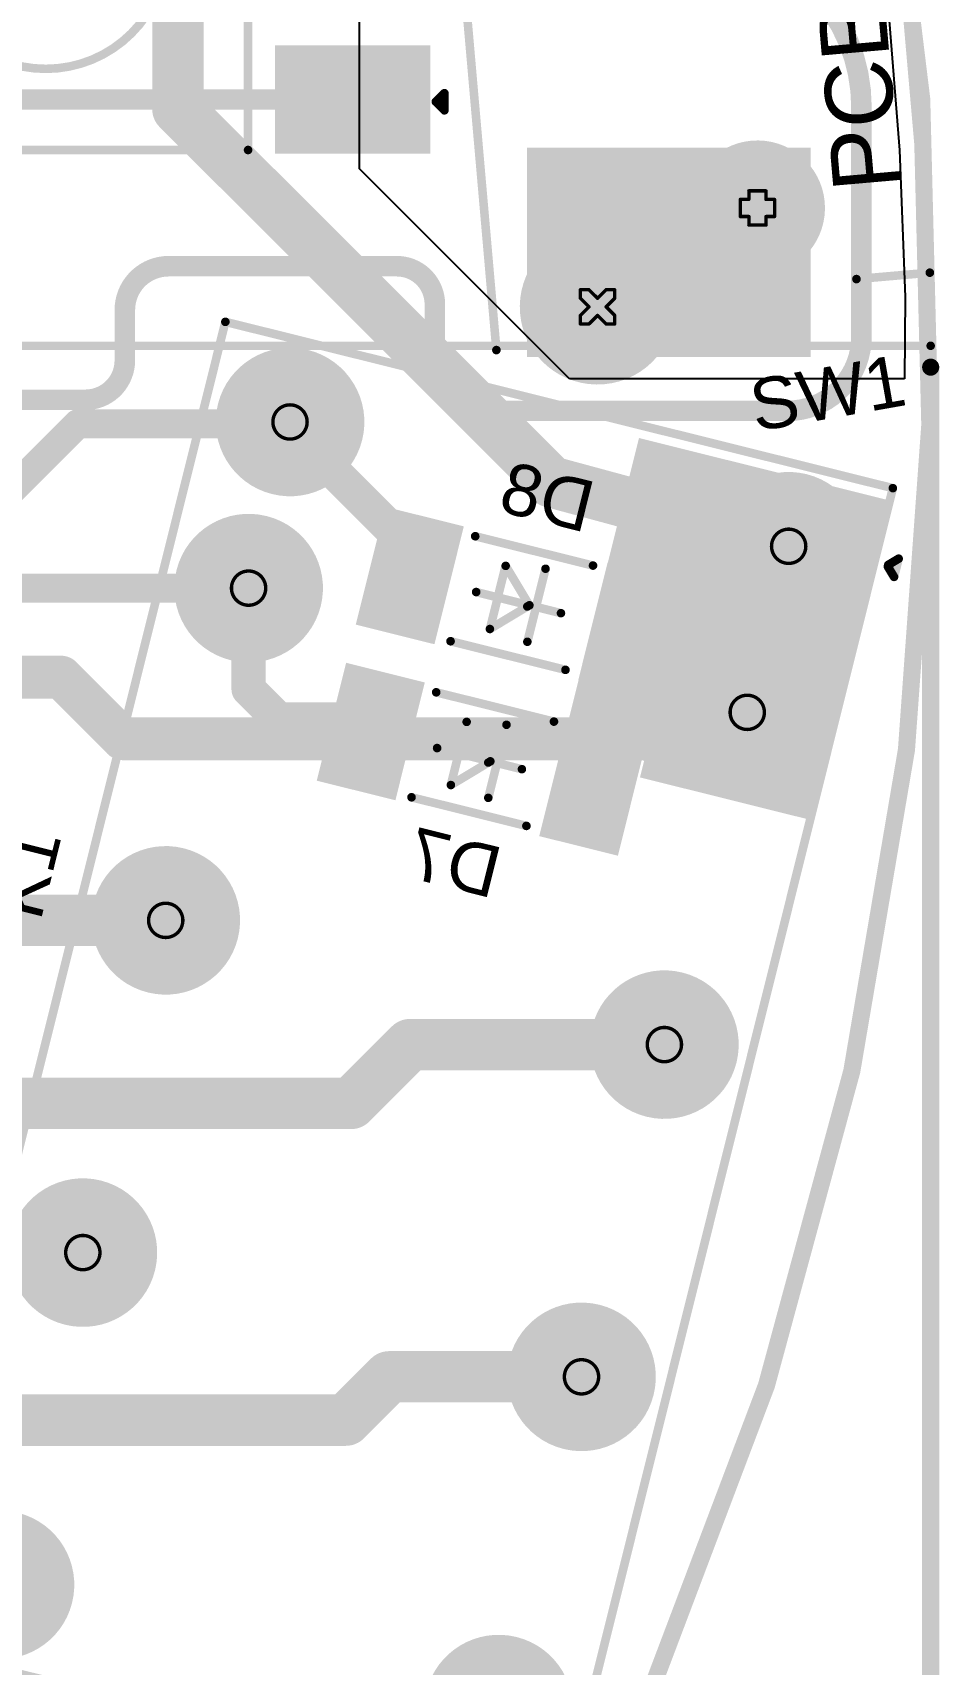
# Model space of a CAD drawing. Header units: inches. Extents: x 29 to 267, y 155 to 337.
# Drawn here: x 126.88 to 140.35, y 207.7 to 231.91 of the extents above; entities that cross this region are included whole.
import ezdxf

# ---------------------------------------------------------------- set-up
doc = ezdxf.new("R2010")
doc.units = ezdxf.units.IN
for name, color, linetype in [('Board Outline', 216, 'Continuous'), ('Bottom Layer', 5, 'Continuous'), ('Bottom Overlay', 54, 'Continuous'), ('Bottom Paste', 16, 'Continuous'), ('Bottom Solder', 6, 'Continuous'), ('Dimension', 6, 'Continuous'), ('Drill Drawing', 1, 'Continuous'), ('Multi-Layer', 9, 'Continuous'), ('Pad Holes', 156, 'Continuous'), ('Top Layer', 1, 'Continuous'), ('Top Overlay', 2, 'Continuous'), ('Top Paste', 8, 'Continuous'), ('Top Solder', 216, 'Continuous')]:
    doc.layers.add(name, color=color, linetype=linetype)
doc.styles.add('Arial', font='', dxfattribs={"height": 0.2})
doc.styles.get('Arial').set_extended_font_data('Arial')

# ---------------------------------------------------------------- blocks, each defined once
blk = doc.blocks.new('FSM6JSMATR_1')
at = {"layer": 'Top Layer'}
for points in [[(-3.5, 1.55), (-5.6, 1.55), (-5.6, 2.95), (-3.5, 2.95)], [(5.6, 1.55), (3.5, 1.55), (3.5, 2.95), (5.6, 2.95)], [(-3.5, -2.95), (-5.6, -2.95), (-5.6, -1.55), (-3.5, -1.55)], [(5.6, -2.95), (3.5, -2.95), (3.5, -1.55), (5.6, -1.55)]]:
    blk.add_hatch(color=1, dxfattribs=at).paths.add_polyline_path(points)
at = {"layer": 'Top Paste'}
for points in [[(-3.5, 1.55), (-5.6, 1.55), (-5.6, 2.95), (-3.5, 2.95)], [(5.6, 1.55), (3.5, 1.55), (3.5, 2.95), (5.6, 2.95)], [(-3.5, -2.95), (-5.6, -2.95), (-5.6, -1.55), (-3.5, -1.55)], [(5.6, -2.95), (3.5, -2.95), (3.5, -1.55), (5.6, -1.55)]]:
    blk.add_hatch(color=8, dxfattribs=at).paths.add_polyline_path(points)
at = {"layer": 'Top Solder'}
for points in [[(-3.398, 1.448), (-5.702, 1.448), (-5.702, 3.052), (-3.398, 3.052)], [(5.702, 1.448), (3.398, 1.448), (3.398, 3.052), (5.702, 3.052)], [(-3.398, -3.052), (-5.702, -3.052), (-5.702, -1.448), (-3.398, -1.448)], [(5.702, -3.052), (3.398, -3.052), (3.398, -1.448), (5.702, -1.448)]]:
    blk.add_hatch(color=216, dxfattribs=at).paths.add_polyline_path(points)
at = {"layer": 'Top Overlay'}
for points in [[(3, 3, 0.127, 0.127, 0), (-3, 3, 0.127, 0.127, 0)], [(-3, 3, 0.127, 0.127, 0), (-3, -3, 0.127, 0.127, 0)], [(3, 3, 0.127, 0.127, 0), (3, -3, 0.127, 0.127, 0)], [(-5.784, 2.284, 0.127, 0.127, 0), (-5.911, 2.411, 0.127, 0.127, 0)], [(-5.911, 2.411, 0.127, 0.127, 0), (-5.911, 2.157, 0.127, 0.127, 0)], [(-5.784, 2.284, 0.127, 0.127, 0), (-5.911, 2.157, 0.127, 0.127, 0)], [(3, -3, 0.127, 0.127, 0), (-3, -3, 0.127, 0.127, 0)]]:
    blk.add_lwpolyline(points, format="xyseb", dxfattribs=at)
for points in [[(-3.032, 3, 0.0635, 0.0635, 1), (-2.968, 3, 0.0635, 0.0635, 1)], [(-3.032, 3, 0.0635, 0.0635, 1), (-2.968, 3, 0.0635, 0.0635, 1)], [(2.968, 3, 0.0635, 0.0635, 1), (3.032, 3, 0.0635, 0.0635, 1)], [(2.968, 3, 0.0635, 0.0635, 1), (3.032, 3, 0.0635, 0.0635, 1)], [(-5.943, 2.411, 0.0635, 0.0635, 1), (-5.879, 2.411, 0.0635, 0.0635, 1)], [(-5.943, 2.411, 0.0635, 0.0635, 1), (-5.879, 2.411, 0.0635, 0.0635, 1)], [(-5.943, 2.157, 0.0635, 0.0635, 1), (-5.879, 2.157, 0.0635, 0.0635, 1)], [(-5.943, 2.157, 0.0635, 0.0635, 1), (-5.879, 2.157, 0.0635, 0.0635, 1)], [(-5.816, 2.284, 0.0635, 0.0635, 1), (-5.752, 2.284, 0.0635, 0.0635, 1)], [(-5.816, 2.284, 0.0635, 0.0635, 1), (-5.752, 2.284, 0.0635, 0.0635, 1)], [(1.796, 0, 0.127, 0.127, 1), (-1.796, 0, 0.127, 0.127, 1)], [(-1.828, 0, 0.0635, 0.0635, 1), (-1.764, 0, 0.0635, 0.0635, 1)], [(1.764, 0, 0.0635, 0.0635, 1), (1.828, 0, 0.0635, 0.0635, 1)], [(-3.032, -3, 0.0635, 0.0635, 1), (-2.968, -3, 0.0635, 0.0635, 1)], [(-3.032, -3, 0.0635, 0.0635, 1), (-2.968, -3, 0.0635, 0.0635, 1)], [(2.968, -3, 0.0635, 0.0635, 1), (3.032, -3, 0.0635, 0.0635, 1)], [(2.968, -3, 0.0635, 0.0635, 1), (3.032, -3, 0.0635, 0.0635, 1)]]:
    blk.add_lwpolyline(points, format="xyseb", close=True, dxfattribs=at)
blk = doc.blocks.new('1825027_8_17')
at = {"layer": 'Bottom Layer'}
h = blk.add_hatch(color=5, dxfattribs=at)
edge = h.paths.add_edge_path()
edge.add_arc((-3.505, 1.245), 1.05, 0, 360)
h = blk.add_hatch(color=5, dxfattribs=at)
edge = h.paths.add_edge_path()
edge.add_arc((3.505, 1.245), 1.05, 0, 360)
h = blk.add_hatch(color=5, dxfattribs=at)
edge = h.paths.add_edge_path()
edge.add_arc((-2.25, -1.245), 0.9, 0, 360)
h = blk.add_hatch(color=5, dxfattribs=at)
edge = h.paths.add_edge_path()
edge.add_arc((2.25, -1.245), 0.9, 0, 360)
at = {"layer": 'Bottom Solder'}
h = blk.add_hatch(color=6, dxfattribs=at)
edge = h.paths.add_edge_path()
edge.add_arc((-3.505, 1.245), 1.152, 0, 360)
h = blk.add_hatch(color=6, dxfattribs=at)
edge = h.paths.add_edge_path()
edge.add_arc((3.505, 1.245), 1.152, 0, 360)
h = blk.add_hatch(color=6, dxfattribs=at)
edge = h.paths.add_edge_path()
edge.add_arc((-2.25, -1.245), 1.002, 0, 360)
h = blk.add_hatch(color=6, dxfattribs=at)
edge = h.paths.add_edge_path()
edge.add_arc((2.25, -1.245), 1.002, 0, 360)
at = {"layer": 'Multi-Layer'}
h = blk.add_hatch(color=9, dxfattribs=at)
edge = h.paths.add_edge_path()
edge.add_arc((-3.505, 1.245), 1.05, 0, 360)
h = blk.add_hatch(color=9, dxfattribs=at)
edge = h.paths.add_edge_path()
edge.add_arc((3.505, 1.245), 1.05, 0, 360)
h = blk.add_hatch(color=9, dxfattribs=at)
edge = h.paths.add_edge_path()
edge.add_arc((-2.25, -1.245), 0.9, 0, 360)
h = blk.add_hatch(color=9, dxfattribs=at)
edge = h.paths.add_edge_path()
edge.add_arc((2.25, -1.245), 0.9, 0, 360)
at = {"layer": 'Pad Holes'}
h = blk.add_hatch(color=7, dxfattribs=at)
edge = h.paths.add_edge_path()
edge.add_arc((-3.505, 1.245), 0.65, 0, 360)
h = blk.add_hatch(color=7, dxfattribs=at)
edge = h.paths.add_edge_path()
edge.add_arc((3.505, 1.245), 0.65, 0, 360)
h = blk.add_hatch(color=7, dxfattribs=at)
edge = h.paths.add_edge_path()
edge.add_arc((-2.25, -1.245), 0.55, 0, 360)
h = blk.add_hatch(color=7, dxfattribs=at)
edge = h.paths.add_edge_path()
edge.add_arc((2.25, -1.245), 0.55, 0, 360)
at = {"layer": 'Top Layer'}
h = blk.add_hatch(color=1, dxfattribs=at)
edge = h.paths.add_edge_path()
edge.add_arc((-3.505, 1.245), 1.05, 0, 360)
h = blk.add_hatch(color=1, dxfattribs=at)
edge = h.paths.add_edge_path()
edge.add_arc((3.505, 1.245), 1.05, 0, 360)
h = blk.add_hatch(color=1, dxfattribs=at)
edge = h.paths.add_edge_path()
edge.add_arc((-2.25, -1.245), 0.9, 0, 360)
h = blk.add_hatch(color=1, dxfattribs=at)
edge = h.paths.add_edge_path()
edge.add_arc((2.25, -1.245), 0.9, 0, 360)
at = {"layer": 'Top Solder'}
h = blk.add_hatch(color=216, dxfattribs=at)
edge = h.paths.add_edge_path()
edge.add_arc((-3.505, 1.245), 1.152, 0, 360)
h = blk.add_hatch(color=216, dxfattribs=at)
edge = h.paths.add_edge_path()
edge.add_arc((3.505, 1.245), 1.152, 0, 360)
h = blk.add_hatch(color=216, dxfattribs=at)
edge = h.paths.add_edge_path()
edge.add_arc((-2.25, -1.245), 1.002, 0, 360)
h = blk.add_hatch(color=216, dxfattribs=at)
edge = h.paths.add_edge_path()
edge.add_arc((2.25, -1.245), 1.002, 0, 360)
at = {"layer": 'Top Overlay'}
for points in [[(4.064, 2.794, 0.127, 0.127, 0), (-4.013, 2.794, 0.127, 0.127, 0)], [(-3.429, -2.616, 0.127, 0.127, 0), (-3.429, -3.708, 0.127, 0.127, 0)], [(3.429, -2.616, 0.127, 0.127, 0), (3.429, -3.708, 0.127, 0.127, 0)], [(3.429, -3.708, 0.127, 0.127, 0), (-3.429, -3.708, 0.127, 0.127, 0)]]:
    blk.add_lwpolyline(points, format="xyseb", dxfattribs=at)
for points in [[(-4.045, 2.794, 0.0635, 0.0635, 1), (-3.981, 2.794, 0.0635, 0.0635, 1)], [(4.032, 2.794, 0.0635, 0.0635, 1), (4.096, 2.794, 0.0635, 0.0635, 1)], [(-3.461, -2.616, 0.0635, 0.0635, 1), (-3.397, -2.616, 0.0635, 0.0635, 1)], [(3.397, -2.616, 0.0635, 0.0635, 1), (3.461, -2.616, 0.0635, 0.0635, 1)], [(-3.461, -3.708, 0.0635, 0.0635, 1), (-3.397, -3.708, 0.0635, 0.0635, 1)], [(-3.461, -3.708, 0.0635, 0.0635, 1), (-3.397, -3.708, 0.0635, 0.0635, 1)], [(3.397, -3.708, 0.0635, 0.0635, 1), (3.461, -3.708, 0.0635, 0.0635, 1)], [(3.397, -3.708, 0.0635, 0.0635, 1), (3.461, -3.708, 0.0635, 0.0635, 1)]]:
    blk.add_lwpolyline(points, format="xyseb", close=True, dxfattribs=at)
at = {"layer": 'Top Overlay', "style": 'Arial'}
blk.add_text('PCB Edge', height=1, dxfattribs=at).set_placement((-2.134, -3.393))
blk = doc.blocks.new('AZ832P2_2C_3DE_68')
at = {"layer": 'Bottom Layer'}
h = blk.add_hatch(color=5, dxfattribs=at)
edge = h.paths.add_edge_path()
edge.add_arc((-8.89, 3.81), 1, 0, 360)
h = blk.add_hatch(color=5, dxfattribs=at)
edge = h.paths.add_edge_path()
edge.add_arc((-6.35, 3.81), 1, 0, 360)
h = blk.add_hatch(color=5, dxfattribs=at)
edge = h.paths.add_edge_path()
edge.add_arc((-1.27, 3.81), 1, 0, 360)
h = blk.add_hatch(color=5, dxfattribs=at)
edge = h.paths.add_edge_path()
edge.add_arc((3.81, 3.81), 1, 0, 360)
h = blk.add_hatch(color=5, dxfattribs=at)
edge = h.paths.add_edge_path()
edge.add_arc((8.89, 3.81), 1, 0, 360)
h = blk.add_hatch(color=5, dxfattribs=at)
edge = h.paths.add_edge_path()
edge.add_arc((-8.89, -3.81), 1, 0, 360)
h = blk.add_hatch(color=5, dxfattribs=at)
edge = h.paths.add_edge_path()
edge.add_arc((-6.35, -3.81), 1, 0, 360)
h = blk.add_hatch(color=5, dxfattribs=at)
edge = h.paths.add_edge_path()
edge.add_arc((-1.27, -3.81), 1, 0, 360)
h = blk.add_hatch(color=5, dxfattribs=at)
edge = h.paths.add_edge_path()
edge.add_arc((3.81, -3.81), 1, 0, 360)
h = blk.add_hatch(color=5, dxfattribs=at)
edge = h.paths.add_edge_path()
edge.add_arc((8.89, -3.81), 1, 0, 360)
at = {"layer": 'Bottom Solder'}
h = blk.add_hatch(color=6, dxfattribs=at)
edge = h.paths.add_edge_path()
edge.add_arc((-8.89, 3.81), 1.102, 0, 360)
h = blk.add_hatch(color=6, dxfattribs=at)
edge = h.paths.add_edge_path()
edge.add_arc((-6.35, 3.81), 1.102, 0, 360)
h = blk.add_hatch(color=6, dxfattribs=at)
edge = h.paths.add_edge_path()
edge.add_arc((-1.27, 3.81), 1.102, 0, 360)
h = blk.add_hatch(color=6, dxfattribs=at)
edge = h.paths.add_edge_path()
edge.add_arc((3.81, 3.81), 1.102, 0, 360)
h = blk.add_hatch(color=6, dxfattribs=at)
edge = h.paths.add_edge_path()
edge.add_arc((8.89, 3.81), 1.102, 0, 360)
h = blk.add_hatch(color=6, dxfattribs=at)
edge = h.paths.add_edge_path()
edge.add_arc((-8.89, -3.81), 1.102, 0, 360)
h = blk.add_hatch(color=6, dxfattribs=at)
edge = h.paths.add_edge_path()
edge.add_arc((-6.35, -3.81), 1.102, 0, 360)
h = blk.add_hatch(color=6, dxfattribs=at)
edge = h.paths.add_edge_path()
edge.add_arc((-1.27, -3.81), 1.102, 0, 360)
h = blk.add_hatch(color=6, dxfattribs=at)
edge = h.paths.add_edge_path()
edge.add_arc((3.81, -3.81), 1.102, 0, 360)
h = blk.add_hatch(color=6, dxfattribs=at)
edge = h.paths.add_edge_path()
edge.add_arc((8.89, -3.81), 1.102, 0, 360)
at = {"layer": 'Multi-Layer'}
h = blk.add_hatch(color=9, dxfattribs=at)
edge = h.paths.add_edge_path()
edge.add_arc((-8.89, 3.81), 1, 0, 360)
h = blk.add_hatch(color=9, dxfattribs=at)
edge = h.paths.add_edge_path()
edge.add_arc((-6.35, 3.81), 1, 0, 360)
h = blk.add_hatch(color=9, dxfattribs=at)
edge = h.paths.add_edge_path()
edge.add_arc((-1.27, 3.81), 1, 0, 360)
h = blk.add_hatch(color=9, dxfattribs=at)
edge = h.paths.add_edge_path()
edge.add_arc((3.81, 3.81), 1, 0, 360)
h = blk.add_hatch(color=9, dxfattribs=at)
edge = h.paths.add_edge_path()
edge.add_arc((8.89, 3.81), 1, 0, 360)
h = blk.add_hatch(color=9, dxfattribs=at)
edge = h.paths.add_edge_path()
edge.add_arc((-8.89, -3.81), 1, 0, 360)
h = blk.add_hatch(color=9, dxfattribs=at)
edge = h.paths.add_edge_path()
edge.add_arc((-6.35, -3.81), 1, 0, 360)
h = blk.add_hatch(color=9, dxfattribs=at)
edge = h.paths.add_edge_path()
edge.add_arc((-1.27, -3.81), 1, 0, 360)
h = blk.add_hatch(color=9, dxfattribs=at)
edge = h.paths.add_edge_path()
edge.add_arc((3.81, -3.81), 1, 0, 360)
h = blk.add_hatch(color=9, dxfattribs=at)
edge = h.paths.add_edge_path()
edge.add_arc((8.89, -3.81), 1, 0, 360)
at = {"layer": 'Pad Holes'}
h = blk.add_hatch(color=7, dxfattribs=at)
edge = h.paths.add_edge_path()
edge.add_arc((-8.89, 3.81), 0.6, 0, 360)
h = blk.add_hatch(color=7, dxfattribs=at)
edge = h.paths.add_edge_path()
edge.add_arc((-6.35, 3.81), 0.6, 0, 360)
h = blk.add_hatch(color=7, dxfattribs=at)
edge = h.paths.add_edge_path()
edge.add_arc((-1.27, 3.81), 0.6, 0, 360)
h = blk.add_hatch(color=7, dxfattribs=at)
edge = h.paths.add_edge_path()
edge.add_arc((3.81, 3.81), 0.6, 0, 360)
h = blk.add_hatch(color=7, dxfattribs=at)
edge = h.paths.add_edge_path()
edge.add_arc((8.89, 3.81), 0.6, 0, 360)
h = blk.add_hatch(color=7, dxfattribs=at)
edge = h.paths.add_edge_path()
edge.add_arc((-8.89, -3.81), 0.6, 0, 360)
h = blk.add_hatch(color=7, dxfattribs=at)
edge = h.paths.add_edge_path()
edge.add_arc((-6.35, -3.81), 0.6, 0, 360)
h = blk.add_hatch(color=7, dxfattribs=at)
edge = h.paths.add_edge_path()
edge.add_arc((-1.27, -3.81), 0.6, 0, 360)
h = blk.add_hatch(color=7, dxfattribs=at)
edge = h.paths.add_edge_path()
edge.add_arc((3.81, -3.81), 0.6, 0, 360)
h = blk.add_hatch(color=7, dxfattribs=at)
edge = h.paths.add_edge_path()
edge.add_arc((8.89, -3.81), 0.6, 0, 360)
at = {"layer": 'Top Layer'}
h = blk.add_hatch(color=1, dxfattribs=at)
edge = h.paths.add_edge_path()
edge.add_arc((-8.89, 3.81), 1, 0, 360)
h = blk.add_hatch(color=1, dxfattribs=at)
edge = h.paths.add_edge_path()
edge.add_arc((-6.35, 3.81), 1, 0, 360)
h = blk.add_hatch(color=1, dxfattribs=at)
edge = h.paths.add_edge_path()
edge.add_arc((-1.27, 3.81), 1, 0, 360)
h = blk.add_hatch(color=1, dxfattribs=at)
edge = h.paths.add_edge_path()
edge.add_arc((3.81, 3.81), 1, 0, 360)
h = blk.add_hatch(color=1, dxfattribs=at)
edge = h.paths.add_edge_path()
edge.add_arc((8.89, 3.81), 1, 0, 360)
h = blk.add_hatch(color=1, dxfattribs=at)
edge = h.paths.add_edge_path()
edge.add_arc((-8.89, -3.81), 1, 0, 360)
h = blk.add_hatch(color=1, dxfattribs=at)
edge = h.paths.add_edge_path()
edge.add_arc((-6.35, -3.81), 1, 0, 360)
h = blk.add_hatch(color=1, dxfattribs=at)
edge = h.paths.add_edge_path()
edge.add_arc((-1.27, -3.81), 1, 0, 360)
h = blk.add_hatch(color=1, dxfattribs=at)
edge = h.paths.add_edge_path()
edge.add_arc((3.81, -3.81), 1, 0, 360)
h = blk.add_hatch(color=1, dxfattribs=at)
edge = h.paths.add_edge_path()
edge.add_arc((8.89, -3.81), 1, 0, 360)
at = {"layer": 'Top Solder'}
h = blk.add_hatch(color=216, dxfattribs=at)
edge = h.paths.add_edge_path()
edge.add_arc((-8.89, 3.81), 1.102, 0, 360)
h = blk.add_hatch(color=216, dxfattribs=at)
edge = h.paths.add_edge_path()
edge.add_arc((-6.35, 3.81), 1.102, 0, 360)
h = blk.add_hatch(color=216, dxfattribs=at)
edge = h.paths.add_edge_path()
edge.add_arc((-1.27, 3.81), 1.102, 0, 360)
h = blk.add_hatch(color=216, dxfattribs=at)
edge = h.paths.add_edge_path()
edge.add_arc((3.81, 3.81), 1.102, 0, 360)
h = blk.add_hatch(color=216, dxfattribs=at)
edge = h.paths.add_edge_path()
edge.add_arc((8.89, 3.81), 1.102, 0, 360)
h = blk.add_hatch(color=216, dxfattribs=at)
edge = h.paths.add_edge_path()
edge.add_arc((-8.89, -3.81), 1.102, 0, 360)
h = blk.add_hatch(color=216, dxfattribs=at)
edge = h.paths.add_edge_path()
edge.add_arc((-6.35, -3.81), 1.102, 0, 360)
h = blk.add_hatch(color=216, dxfattribs=at)
edge = h.paths.add_edge_path()
edge.add_arc((-1.27, -3.81), 1.102, 0, 360)
h = blk.add_hatch(color=216, dxfattribs=at)
edge = h.paths.add_edge_path()
edge.add_arc((3.81, -3.81), 1.102, 0, 360)
h = blk.add_hatch(color=216, dxfattribs=at)
edge = h.paths.add_edge_path()
edge.add_arc((8.89, -3.81), 1.102, 0, 360)
at = {"layer": 'Top Overlay'}
for points in [[(-8.979, 5.309, 0.127, 0.127, 0), (-9.106, 5.436, 0.127, 0.127, 0)], [(-8.826, 5.436, 0.127, 0.127, 0), (-9.106, 5.436, 0.127, 0.127, 0)], [(-8.953, 5.309, 0.127, 0.127, 0), (-8.979, 5.309, 0.127, 0.127, 0)], [(-8.953, 5.309, 0.127, 0.127, 0), (-8.826, 5.436, 0.127, 0.127, 0)], [(10.1, 5.1, 0.127, 0.127, 0), (-10.1, 5.1, 0.127, 0.127, 0)], [(-10.1, -5.1, 0.127, 0.127, 0), (-10.1, 5.1, 0.127, 0.127, 0)], [(10.1, -5.1, 0.127, 0.127, 0), (10.1, 5.1, 0.127, 0.127, 0)], [(10.1, -5.1, 0.127, 0.127, 0), (-10.1, -5.1, 0.127, 0.127, 0)]]:
    blk.add_lwpolyline(points, format="xyseb", dxfattribs=at)
for points in [[(-9.138, 5.436, 0.0635, 0.0635, 1), (-9.074, 5.436, 0.0635, 0.0635, 1)], [(-9.138, 5.436, 0.0635, 0.0635, 1), (-9.074, 5.436, 0.0635, 0.0635, 1)], [(-9.011, 5.309, 0.0635, 0.0635, 1), (-8.947, 5.309, 0.0635, 0.0635, 1)], [(-9.011, 5.309, 0.0635, 0.0635, 1), (-8.947, 5.309, 0.0635, 0.0635, 1)], [(-8.985, 5.309, 0.0635, 0.0635, 1), (-8.922, 5.309, 0.0635, 0.0635, 1)], [(-8.985, 5.309, 0.0635, 0.0635, 1), (-8.922, 5.309, 0.0635, 0.0635, 1)], [(-8.858, 5.436, 0.0635, 0.0635, 1), (-8.795, 5.436, 0.0635, 0.0635, 1)], [(-8.858, 5.436, 0.0635, 0.0635, 1), (-8.795, 5.436, 0.0635, 0.0635, 1)], [(-10.132, 5.1, 0.0635, 0.0635, 1), (-10.068, 5.1, 0.0635, 0.0635, 1)], [(-10.132, 5.1, 0.0635, 0.0635, 1), (-10.068, 5.1, 0.0635, 0.0635, 1)], [(10.068, 5.1, 0.0635, 0.0635, 1), (10.132, 5.1, 0.0635, 0.0635, 1)], [(10.068, 5.1, 0.0635, 0.0635, 1), (10.132, 5.1, 0.0635, 0.0635, 1)], [(-10.132, -5.1, 0.0635, 0.0635, 1), (-10.068, -5.1, 0.0635, 0.0635, 1)], [(-10.132, -5.1, 0.0635, 0.0635, 1), (-10.068, -5.1, 0.0635, 0.0635, 1)], [(10.068, -5.1, 0.0635, 0.0635, 1), (10.132, -5.1, 0.0635, 0.0635, 1)], [(10.068, -5.1, 0.0635, 0.0635, 1), (10.132, -5.1, 0.0635, 0.0635, 1)]]:
    blk.add_lwpolyline(points, format="xyseb", close=True, dxfattribs=at)
blk = doc.blocks.new('LL_34_B_83')
at = {"layer": 'Bottom Layer'}
for points in [[(-1.15, -0.85), (-2.25, -0.85), (-2.25, 0.85), (-1.15, 0.85)], [(2.25, -0.85), (1.15, -0.85), (1.15, 0.85), (2.25, 0.85)]]:
    blk.add_hatch(color=5, dxfattribs=at).paths.add_polyline_path(points)
at = {"layer": 'Bottom Paste'}
for points in [[(-1.15, -0.85), (-2.25, -0.85), (-2.25, 0.85), (-1.15, 0.85)], [(2.25, -0.85), (1.15, -0.85), (1.15, 0.85), (2.25, 0.85)]]:
    blk.add_hatch(color=16, dxfattribs=at).paths.add_polyline_path(points)
at = {"layer": 'Bottom Solder'}
for points in [[(-1.099, -0.901), (-2.301, -0.901), (-2.301, 0.901), (-1.099, 0.901)], [(2.301, -0.901), (1.099, -0.901), (1.099, 0.901), (2.301, 0.901)]]:
    blk.add_hatch(color=6, dxfattribs=at).paths.add_polyline_path(points)
at = {"layer": 'Bottom Overlay'}
for points in [[(0.878, 0.8, 0.127, 0.127, 0), (-0.878, 0.8, 0.127, 0.127, 0)], [(-0.229, 0.533, 0.127, 0.127, 0), (-0.229, -0.584, 0.127, 0.127, 0)], [(0.356, 0.483, 0.127, 0.127, 0), (-0.102, 0.025, 0.127, 0.127, 0)], [(0.356, 0.483, 0.127, 0.127, 0), (0.356, -0.483, 0.127, 0.127, 0)], [(0.686, 0, 0.127, 0.127, 0), (-0.61, 0, 0.127, 0.127, 0)], [(0.356, -0.483, 0.127, 0.127, 0), (-0.127, 0, 0.127, 0.127, 0)], [(0.9, -0.8, 0.127, 0.127, 0), (-0.9, -0.8, 0.127, 0.127, 0)]]:
    blk.add_lwpolyline(points, format="xyseb", dxfattribs=at)
for points in [[(-0.91, 0.8, 0.0635, 0.0635, 1), (-0.846, 0.8, 0.0635, 0.0635, 1)], [(0.846, 0.8, 0.0635, 0.0635, 1), (0.91, 0.8, 0.0635, 0.0635, 1)], [(-0.26, 0.533, 0.0635, 0.0635, 1), (-0.197, 0.533, 0.0635, 0.0635, 1)], [(0.324, 0.483, 0.0635, 0.0635, 1), (0.387, 0.483, 0.0635, 0.0635, 1)], [(0.324, 0.483, 0.0635, 0.0635, 1), (0.387, 0.483, 0.0635, 0.0635, 1)], [(-0.641, 0, 0.0635, 0.0635, 1), (-0.578, 0, 0.0635, 0.0635, 1)], [(-0.159, 0, 0.0635, 0.0635, 1), (-0.095, 0, 0.0635, 0.0635, 1)], [(-0.133, 0.025, 0.0635, 0.0635, 1), (-0.07, 0.025, 0.0635, 0.0635, 1)], [(0.654, 0, 0.0635, 0.0635, 1), (0.718, 0, 0.0635, 0.0635, 1)], [(0.324, -0.483, 0.0635, 0.0635, 1), (0.387, -0.483, 0.0635, 0.0635, 1)], [(0.324, -0.483, 0.0635, 0.0635, 1), (0.387, -0.483, 0.0635, 0.0635, 1)], [(-0.26, -0.584, 0.0635, 0.0635, 1), (-0.197, -0.584, 0.0635, 0.0635, 1)], [(-0.932, -0.8, 0.0635, 0.0635, 1), (-0.868, -0.8, 0.0635, 0.0635, 1)], [(0.868, -0.8, 0.0635, 0.0635, 1), (0.932, -0.8, 0.0635, 0.0635, 1)]]:
    blk.add_lwpolyline(points, format="xyseb", close=True, dxfattribs=at)
blk = doc.blocks.new('LL_34_B_84')
at = {"layer": 'Bottom Layer'}
for points in [[(-1.15, -0.85), (-2.25, -0.85), (-2.25, 0.85), (-1.15, 0.85)], [(2.25, -0.85), (1.15, -0.85), (1.15, 0.85), (2.25, 0.85)]]:
    blk.add_hatch(color=5, dxfattribs=at).paths.add_polyline_path(points)
at = {"layer": 'Bottom Paste'}
for points in [[(-1.15, -0.85), (-2.25, -0.85), (-2.25, 0.85), (-1.15, 0.85)], [(2.25, -0.85), (1.15, -0.85), (1.15, 0.85), (2.25, 0.85)]]:
    blk.add_hatch(color=16, dxfattribs=at).paths.add_polyline_path(points)
at = {"layer": 'Bottom Solder'}
for points in [[(-1.099, -0.901), (-2.301, -0.901), (-2.301, 0.901), (-1.099, 0.901)], [(2.301, -0.901), (1.099, -0.901), (1.099, 0.901), (2.301, 0.901)]]:
    blk.add_hatch(color=6, dxfattribs=at).paths.add_polyline_path(points)
at = {"layer": 'Bottom Overlay'}
for points in [[(0.878, 0.8, 0.127, 0.127, 0), (-0.878, 0.8, 0.127, 0.127, 0)], [(-0.229, 0.533, 0.127, 0.127, 0), (-0.229, -0.584, 0.127, 0.127, 0)], [(0.356, 0.483, 0.127, 0.127, 0), (-0.102, 0.025, 0.127, 0.127, 0)], [(0.356, 0.483, 0.127, 0.127, 0), (0.356, -0.483, 0.127, 0.127, 0)], [(0.686, 0, 0.127, 0.127, 0), (-0.61, 0, 0.127, 0.127, 0)], [(0.356, -0.483, 0.127, 0.127, 0), (-0.127, 0, 0.127, 0.127, 0)], [(0.9, -0.8, 0.127, 0.127, 0), (-0.9, -0.8, 0.127, 0.127, 0)]]:
    blk.add_lwpolyline(points, format="xyseb", dxfattribs=at)
for points in [[(-0.91, 0.8, 0.0635, 0.0635, 1), (-0.846, 0.8, 0.0635, 0.0635, 1)], [(0.846, 0.8, 0.0635, 0.0635, 1), (0.91, 0.8, 0.0635, 0.0635, 1)], [(-0.26, 0.533, 0.0635, 0.0635, 1), (-0.197, 0.533, 0.0635, 0.0635, 1)], [(0.324, 0.483, 0.0635, 0.0635, 1), (0.387, 0.483, 0.0635, 0.0635, 1)], [(0.324, 0.483, 0.0635, 0.0635, 1), (0.387, 0.483, 0.0635, 0.0635, 1)], [(-0.641, 0, 0.0635, 0.0635, 1), (-0.578, 0, 0.0635, 0.0635, 1)], [(-0.159, 0, 0.0635, 0.0635, 1), (-0.095, 0, 0.0635, 0.0635, 1)], [(-0.133, 0.025, 0.0635, 0.0635, 1), (-0.07, 0.025, 0.0635, 0.0635, 1)], [(0.654, 0, 0.0635, 0.0635, 1), (0.718, 0, 0.0635, 0.0635, 1)], [(0.324, -0.483, 0.0635, 0.0635, 1), (0.387, -0.483, 0.0635, 0.0635, 1)], [(0.324, -0.483, 0.0635, 0.0635, 1), (0.387, -0.483, 0.0635, 0.0635, 1)], [(-0.26, -0.584, 0.0635, 0.0635, 1), (-0.197, -0.584, 0.0635, 0.0635, 1)], [(-0.932, -0.8, 0.0635, 0.0635, 1), (-0.868, -0.8, 0.0635, 0.0635, 1)], [(0.868, -0.8, 0.0635, 0.0635, 1), (0.932, -0.8, 0.0635, 0.0635, 1)]]:
    blk.add_lwpolyline(points, format="xyseb", close=True, dxfattribs=at)

msp = doc.modelspace()

# ---------------------------------------------------------------- hatches: boundary and pattern name
at = {"layer": 'Bottom Layer'}
for points in [[(134.407, 220.041), (135.519, 219.764), (136.979, 225.622), (135.868, 225.899)], [(134.748, 221.409), (138.46, 220.483), (139.579, 224.974), (135.868, 225.899)]]:
    msp.add_hatch(color=5, dxfattribs=at).paths.add_polyline_path(points)
at = {"layer": 'Top Layer'}
for points in [[(134.208, 227.103), (138.414, 227.103), (138.414, 230.209), (134.208, 230.209)], [(135.883, 220.864), (138.373, 220.243), (139.552, 224.974), (137.063, 225.595)]]:
    msp.add_hatch(color=1, dxfattribs=at).paths.add_polyline_path(points)

# ---------------------------------------------------------------- linework, layer by layer
at = {"layer": 'Board Outline'}
msp.add_lwpolyline([(55.145, 191.491, 0.254, 0.254, -2.452185), (125.145, 191.491, 0.254, 0.254, 0)], format="xyseb", dxfattribs=at)
at = {"layer": 'Bottom Layer'}
for p, q in [((131.724, 229.895), (131.724, 238.176)), ((139.558, 232.339), (139.733, 230.169)), ((139.733, 230.169), (139.813, 227.993)), ((134.84, 226.779), (131.724, 229.895)), ((139.813, 227.993), (139.804, 226.779)), ((139.804, 226.779), (134.84, 226.779))]:
    msp.add_line(p, q, dxfattribs=at)
for points in [[(129.032, 230.781, 0.762, 0.762, 0), (129.032, 237.109, 0.762, 0.762, 0)], [(129.032, 230.781, 0.762, 0.762, 0), (134.564, 225.249, 0.762, 0.762, 0)], [(130.668, 226.111, 0.432, 0.432, 0), (130.694, 226.137, 0.432, 0.432, 0)], [(130.694, 226.049, 0.432, 0.432, 0), (130.694, 226.137, 0.432, 0.432, 0)], [(122.46, 221.022, 0.432, 0.432, 0), (127.549, 226.111, 0.432, 0.432, 0)], [(127.549, 226.111, 0.432, 0.432, 0), (130.668, 226.111, 0.432, 0.432, 0)], [(130.694, 226.049, 0.508, 0.508, 0), (132.47, 224.273, 0.508, 0.508, 0)], [(134.564, 225.249, 0.762, 0.762, 0), (138.088, 224.293, 0.762, 0.762, 0)], [(132.47, 223.86, 0.432, 0.432, 0), (132.47, 224.273, 0.432, 0.432, 0)], [(130.08, 222.171, 0.508, 0.508, 0), (130.08, 223.672, 0.508, 0.508, 0)], [(130.08, 222.171, 0.508, 0.508, 0), (130.527, 221.723, 0.508, 0.508, 0)], [(130.527, 221.723, 0.508, 0.508, 0), (131.713, 221.723, 0.508, 0.508, 0)], [(131.713, 221.723, 0.508, 0.508, 0), (131.892, 221.544, 0.508, 0.508, 0)], [(125.642, 218.743, 0.762, 0.762, 0), (128.851, 218.743, 0.762, 0.762, 0)], [(131.601, 216.027, 0.762, 0.762, 0), (132.474, 216.9, 0.762, 0.762, 0)], [(132.474, 216.9, 0.762, 0.762, 0), (136.245, 216.9, 0.762, 0.762, 0)], [(126.188, 216.027, 0.762, 0.762, 0), (131.601, 216.027, 0.762, 0.762, 0)], [(131.521, 211.328, 0.762, 0.762, 0), (132.164, 211.971, 0.762, 0.762, 0)], [(132.164, 211.971, 0.762, 0.762, 0), (135.016, 211.971, 0.762, 0.762, 0)], [(124.885, 211.328, 0.762, 0.762, 0), (131.521, 211.328, 0.762, 0.762, 0)]]:
    msp.add_lwpolyline(points, format="xyseb", dxfattribs=at)
for points in [[(128.841, 230.781, 0.381, 0.381, 1), (129.222, 230.781, 0.381, 0.381, 1)], [(128.841, 230.781, 0.381, 0.381, 1), (129.222, 230.781, 0.381, 0.381, 1)], [(130.586, 226.137, 0.216, 0.216, 1), (130.802, 226.137, 0.216, 0.216, 1)], [(130.586, 226.137, 0.216, 0.216, 1), (130.802, 226.137, 0.216, 0.216, 1)], [(127.441, 226.111, 0.216, 0.216, 1), (127.657, 226.111, 0.216, 0.216, 1)], [(127.441, 226.111, 0.216, 0.216, 1), (127.657, 226.111, 0.216, 0.216, 1)], [(130.567, 226.049, 0.254, 0.254, 1), (130.821, 226.049, 0.254, 0.254, 1)], [(130.56, 226.111, 0.216, 0.216, 1), (130.776, 226.111, 0.216, 0.216, 1)], [(130.56, 226.111, 0.216, 0.216, 1), (130.776, 226.111, 0.216, 0.216, 1)], [(130.586, 226.049, 0.216, 0.216, 1), (130.802, 226.049, 0.216, 0.216, 1)], [(134.374, 225.249, 0.381, 0.381, 1), (134.755, 225.249, 0.381, 0.381, 1)], [(134.374, 225.249, 0.381, 0.381, 1), (134.755, 225.249, 0.381, 0.381, 1)], [(137.898, 224.293, 0.381, 0.381, 1), (138.279, 224.293, 0.381, 0.381, 1)], [(132.343, 224.273, 0.254, 0.254, 1), (132.597, 224.273, 0.254, 0.254, 1)], [(132.362, 224.273, 0.216, 0.216, 1), (132.578, 224.273, 0.216, 0.216, 1)], [(132.362, 223.86, 0.216, 0.216, 1), (132.578, 223.86, 0.216, 0.216, 1)], [(129.953, 223.672, 0.254, 0.254, 1), (130.207, 223.672, 0.254, 0.254, 1)], [(129.953, 222.171, 0.254, 0.254, 1), (130.207, 222.171, 0.254, 0.254, 1)], [(129.953, 222.171, 0.254, 0.254, 1), (130.207, 222.171, 0.254, 0.254, 1)], [(130.4, 221.723, 0.254, 0.254, 1), (130.654, 221.723, 0.254, 0.254, 1)], [(130.4, 221.723, 0.254, 0.254, 1), (130.654, 221.723, 0.254, 0.254, 1)], [(131.586, 221.723, 0.254, 0.254, 1), (131.84, 221.723, 0.254, 0.254, 1)], [(131.586, 221.723, 0.254, 0.254, 1), (131.84, 221.723, 0.254, 0.254, 1)], [(131.765, 221.544, 0.254, 0.254, 1), (132.019, 221.544, 0.254, 0.254, 1)], [(128.66, 218.743, 0.381, 0.381, 1), (129.041, 218.743, 0.381, 0.381, 1)], [(132.283, 216.9, 0.381, 0.381, 1), (132.664, 216.9, 0.381, 0.381, 1)], [(132.283, 216.9, 0.381, 0.381, 1), (132.664, 216.9, 0.381, 0.381, 1)], [(136.054, 216.9, 0.381, 0.381, 1), (136.435, 216.9, 0.381, 0.381, 1)], [(131.41, 216.027, 0.381, 0.381, 1), (131.791, 216.027, 0.381, 0.381, 1)], [(131.41, 216.027, 0.381, 0.381, 1), (131.791, 216.027, 0.381, 0.381, 1)], [(131.973, 211.971, 0.381, 0.381, 1), (132.354, 211.971, 0.381, 0.381, 1)], [(131.973, 211.971, 0.381, 0.381, 1), (132.354, 211.971, 0.381, 0.381, 1)], [(134.825, 211.971, 0.381, 0.381, 1), (135.206, 211.971, 0.381, 0.381, 1)], [(131.331, 211.328, 0.381, 0.381, 1), (131.712, 211.328, 0.381, 0.381, 1)], [(131.331, 211.328, 0.381, 0.381, 1), (131.712, 211.328, 0.381, 0.381, 1)]]:
    msp.add_lwpolyline(points, format="xyseb", close=True, dxfattribs=at)
at = {"layer": 'Dimension'}
for points in [[(90.145, 227.267, 0.127, 0.127, 0), (140.193, 227.267, 0.127, 0.127, 0)], [(140.193, 158.293, 0.254, 0.254, 0), (140.193, 226.95, 0.254, 0.254, 0)]]:
    msp.add_lwpolyline(points, format="xyseb", dxfattribs=at)
for points in [[(140.162, 227.267, 0.0635, 0.0635, 1), (140.225, 227.267, 0.0635, 0.0635, 1)], [(140.13, 226.95, 0.127, 0.127, 1), (140.257, 226.95, 0.127, 0.127, 1)]]:
    msp.add_lwpolyline(points, format="xyseb", close=True, dxfattribs=at)
at = {"layer": 'Drill Drawing'}
for points in [[(137.498, 229.439, 0.0508, 0.0508, 0), (137.498, 229.566, 0.0508, 0.0508, 0)], [(137.498, 229.566, 0.0508, 0.0508, 0), (137.752, 229.566, 0.0508, 0.0508, 0)], [(137.752, 229.439, 0.0508, 0.0508, 0), (137.752, 229.566, 0.0508, 0.0508, 0)], [(137.371, 229.185, 0.0508, 0.0508, 0), (137.371, 229.439, 0.0508, 0.0508, 0)], [(137.371, 229.439, 0.0508, 0.0508, 0), (137.498, 229.439, 0.0508, 0.0508, 0)], [(137.752, 229.439, 0.0508, 0.0508, 0), (137.879, 229.439, 0.0508, 0.0508, 0)], [(137.879, 229.185, 0.0508, 0.0508, 0), (137.879, 229.439, 0.0508, 0.0508, 0)], [(137.371, 229.185, 0.0508, 0.0508, 0), (137.498, 229.185, 0.0508, 0.0508, 0)], [(137.498, 229.058, 0.0508, 0.0508, 0), (137.498, 229.185, 0.0508, 0.0508, 0)], [(137.498, 229.058, 0.0508, 0.0508, 0), (137.752, 229.058, 0.0508, 0.0508, 0)], [(137.752, 229.185, 0.0508, 0.0508, 0), (137.879, 229.185, 0.0508, 0.0508, 0)], [(137.752, 229.058, 0.0508, 0.0508, 0), (137.752, 229.185, 0.0508, 0.0508, 0)], [(135, 227.972, 0.0508, 0.0508, 0), (135, 228.099, 0.0508, 0.0508, 0)], [(135, 228.099, 0.0508, 0.0508, 0), (135.127, 228.099, 0.0508, 0.0508, 0)], [(135.127, 228.099, 0.0508, 0.0508, 0), (135.254, 227.972, 0.0508, 0.0508, 0)], [(135.254, 227.972, 0.0508, 0.0508, 0), (135.381, 228.099, 0.0508, 0.0508, 0)], [(135.381, 228.099, 0.0508, 0.0508, 0), (135.508, 228.099, 0.0508, 0.0508, 0)], [(135.508, 227.972, 0.0508, 0.0508, 0), (135.508, 228.099, 0.0508, 0.0508, 0)], [(135, 227.972, 0.0508, 0.0508, 0), (135.127, 227.845, 0.0508, 0.0508, 0)], [(135, 227.718, 0.0508, 0.0508, 0), (135.127, 227.845, 0.0508, 0.0508, 0)], [(135.381, 227.845, 0.0508, 0.0508, 0), (135.508, 227.972, 0.0508, 0.0508, 0)], [(135.381, 227.845, 0.0508, 0.0508, 0), (135.508, 227.718, 0.0508, 0.0508, 0)], [(135, 227.591, 0.0508, 0.0508, 0), (135, 227.718, 0.0508, 0.0508, 0)], [(135, 227.591, 0.0508, 0.0508, 0), (135.127, 227.591, 0.0508, 0.0508, 0)], [(135.127, 227.591, 0.0508, 0.0508, 0), (135.254, 227.718, 0.0508, 0.0508, 0)], [(135.254, 227.718, 0.0508, 0.0508, 0), (135.381, 227.591, 0.0508, 0.0508, 0)], [(135.381, 227.591, 0.0508, 0.0508, 0), (135.508, 227.591, 0.0508, 0.0508, 0)], [(135.508, 227.591, 0.0508, 0.0508, 0), (135.508, 227.718, 0.0508, 0.0508, 0)]]:
    msp.add_lwpolyline(points, format="xyseb", dxfattribs=at)
for points in [[(137.485, 229.566, 0.0254, 0.0254, 1), (137.51, 229.566, 0.0254, 0.0254, 1)], [(137.485, 229.566, 0.0254, 0.0254, 1), (137.51, 229.566, 0.0254, 0.0254, 1)], [(137.739, 229.566, 0.0254, 0.0254, 1), (137.764, 229.566, 0.0254, 0.0254, 1)], [(137.739, 229.566, 0.0254, 0.0254, 1), (137.764, 229.566, 0.0254, 0.0254, 1)], [(137.358, 229.439, 0.0254, 0.0254, 1), (137.383, 229.439, 0.0254, 0.0254, 1)], [(137.358, 229.439, 0.0254, 0.0254, 1), (137.383, 229.439, 0.0254, 0.0254, 1)], [(137.485, 229.439, 0.0254, 0.0254, 1), (137.51, 229.439, 0.0254, 0.0254, 1)], [(137.485, 229.439, 0.0254, 0.0254, 1), (137.51, 229.439, 0.0254, 0.0254, 1)], [(137.739, 229.439, 0.0254, 0.0254, 1), (137.764, 229.439, 0.0254, 0.0254, 1)], [(137.739, 229.439, 0.0254, 0.0254, 1), (137.764, 229.439, 0.0254, 0.0254, 1)], [(137.866, 229.439, 0.0254, 0.0254, 1), (137.891, 229.439, 0.0254, 0.0254, 1)], [(137.866, 229.439, 0.0254, 0.0254, 1), (137.891, 229.439, 0.0254, 0.0254, 1)], [(137.358, 229.185, 0.0254, 0.0254, 1), (137.383, 229.185, 0.0254, 0.0254, 1)], [(137.358, 229.185, 0.0254, 0.0254, 1), (137.383, 229.185, 0.0254, 0.0254, 1)], [(137.485, 229.185, 0.0254, 0.0254, 1), (137.51, 229.185, 0.0254, 0.0254, 1)], [(137.485, 229.185, 0.0254, 0.0254, 1), (137.51, 229.185, 0.0254, 0.0254, 1)], [(137.485, 229.058, 0.0254, 0.0254, 1), (137.51, 229.058, 0.0254, 0.0254, 1)], [(137.485, 229.058, 0.0254, 0.0254, 1), (137.51, 229.058, 0.0254, 0.0254, 1)], [(137.739, 229.185, 0.0254, 0.0254, 1), (137.764, 229.185, 0.0254, 0.0254, 1)], [(137.739, 229.185, 0.0254, 0.0254, 1), (137.764, 229.185, 0.0254, 0.0254, 1)], [(137.739, 229.058, 0.0254, 0.0254, 1), (137.764, 229.058, 0.0254, 0.0254, 1)], [(137.739, 229.058, 0.0254, 0.0254, 1), (137.764, 229.058, 0.0254, 0.0254, 1)], [(137.866, 229.185, 0.0254, 0.0254, 1), (137.891, 229.185, 0.0254, 0.0254, 1)], [(137.866, 229.185, 0.0254, 0.0254, 1), (137.891, 229.185, 0.0254, 0.0254, 1)], [(134.987, 228.099, 0.0254, 0.0254, 1), (135.012, 228.099, 0.0254, 0.0254, 1)], [(134.987, 228.099, 0.0254, 0.0254, 1), (135.012, 228.099, 0.0254, 0.0254, 1)], [(135.114, 228.099, 0.0254, 0.0254, 1), (135.139, 228.099, 0.0254, 0.0254, 1)], [(135.114, 228.099, 0.0254, 0.0254, 1), (135.139, 228.099, 0.0254, 0.0254, 1)], [(135.368, 228.099, 0.0254, 0.0254, 1), (135.393, 228.099, 0.0254, 0.0254, 1)], [(135.368, 228.099, 0.0254, 0.0254, 1), (135.393, 228.099, 0.0254, 0.0254, 1)], [(135.495, 228.099, 0.0254, 0.0254, 1), (135.52, 228.099, 0.0254, 0.0254, 1)], [(135.495, 228.099, 0.0254, 0.0254, 1), (135.52, 228.099, 0.0254, 0.0254, 1)], [(134.987, 227.972, 0.0254, 0.0254, 1), (135.012, 227.972, 0.0254, 0.0254, 1)], [(134.987, 227.972, 0.0254, 0.0254, 1), (135.012, 227.972, 0.0254, 0.0254, 1)], [(135.114, 227.845, 0.0254, 0.0254, 1), (135.139, 227.845, 0.0254, 0.0254, 1)], [(135.114, 227.845, 0.0254, 0.0254, 1), (135.139, 227.845, 0.0254, 0.0254, 1)], [(135.241, 227.972, 0.0254, 0.0254, 1), (135.266, 227.972, 0.0254, 0.0254, 1)], [(135.241, 227.972, 0.0254, 0.0254, 1), (135.266, 227.972, 0.0254, 0.0254, 1)], [(135.368, 227.845, 0.0254, 0.0254, 1), (135.393, 227.845, 0.0254, 0.0254, 1)], [(135.368, 227.845, 0.0254, 0.0254, 1), (135.393, 227.845, 0.0254, 0.0254, 1)], [(135.495, 227.972, 0.0254, 0.0254, 1), (135.52, 227.972, 0.0254, 0.0254, 1)], [(135.495, 227.972, 0.0254, 0.0254, 1), (135.52, 227.972, 0.0254, 0.0254, 1)], [(134.987, 227.718, 0.0254, 0.0254, 1), (135.012, 227.718, 0.0254, 0.0254, 1)], [(134.987, 227.718, 0.0254, 0.0254, 1), (135.012, 227.718, 0.0254, 0.0254, 1)], [(134.987, 227.591, 0.0254, 0.0254, 1), (135.012, 227.591, 0.0254, 0.0254, 1)], [(134.987, 227.591, 0.0254, 0.0254, 1), (135.012, 227.591, 0.0254, 0.0254, 1)], [(135.114, 227.591, 0.0254, 0.0254, 1), (135.139, 227.591, 0.0254, 0.0254, 1)], [(135.114, 227.591, 0.0254, 0.0254, 1), (135.139, 227.591, 0.0254, 0.0254, 1)], [(135.241, 227.718, 0.0254, 0.0254, 1), (135.266, 227.718, 0.0254, 0.0254, 1)], [(135.241, 227.718, 0.0254, 0.0254, 1), (135.266, 227.718, 0.0254, 0.0254, 1)], [(135.368, 227.591, 0.0254, 0.0254, 1), (135.393, 227.591, 0.0254, 0.0254, 1)], [(135.368, 227.591, 0.0254, 0.0254, 1), (135.393, 227.591, 0.0254, 0.0254, 1)], [(135.495, 227.718, 0.0254, 0.0254, 1), (135.52, 227.718, 0.0254, 0.0254, 1)], [(135.495, 227.718, 0.0254, 0.0254, 1), (135.52, 227.718, 0.0254, 0.0254, 1)], [(135.495, 227.591, 0.0254, 0.0254, 1), (135.52, 227.591, 0.0254, 0.0254, 1)], [(135.495, 227.591, 0.0254, 0.0254, 1), (135.52, 227.591, 0.0254, 0.0254, 1)], [(130.948, 226.137, 0.0508, 0.0508, 1), (130.44, 226.137, 0.0508, 0.0508, 1)], [(130.428, 226.137, 0.0254, 0.0254, 1), (130.453, 226.137, 0.0254, 0.0254, 1)], [(130.936, 226.137, 0.0254, 0.0254, 1), (130.961, 226.137, 0.0254, 0.0254, 1)], [(138.342, 224.293, 0.0508, 0.0508, 1), (137.834, 224.293, 0.0508, 0.0508, 1)], [(137.821, 224.293, 0.0254, 0.0254, 1), (137.847, 224.293, 0.0254, 0.0254, 1)], [(138.329, 224.293, 0.0254, 0.0254, 1), (138.355, 224.293, 0.0254, 0.0254, 1)], [(130.334, 223.672, 0.0508, 0.0508, 1), (129.826, 223.672, 0.0508, 0.0508, 1)], [(129.813, 223.672, 0.0254, 0.0254, 1), (129.839, 223.672, 0.0254, 0.0254, 1)], [(130.321, 223.672, 0.0254, 0.0254, 1), (130.347, 223.672, 0.0254, 0.0254, 1)], [(137.728, 221.829, 0.0508, 0.0508, 1), (137.22, 221.829, 0.0508, 0.0508, 1)], [(137.207, 221.829, 0.0254, 0.0254, 1), (137.232, 221.829, 0.0254, 0.0254, 1)], [(137.715, 221.829, 0.0254, 0.0254, 1), (137.74, 221.829, 0.0254, 0.0254, 1)], [(129.105, 218.743, 0.0508, 0.0508, 1), (128.597, 218.743, 0.0508, 0.0508, 1)], [(128.584, 218.743, 0.0254, 0.0254, 1), (128.61, 218.743, 0.0254, 0.0254, 1)], [(129.092, 218.743, 0.0254, 0.0254, 1), (129.118, 218.743, 0.0254, 0.0254, 1)], [(136.499, 216.9, 0.0508, 0.0508, 1), (135.991, 216.9, 0.0508, 0.0508, 1)], [(135.978, 216.9, 0.0254, 0.0254, 1), (136.003, 216.9, 0.0254, 0.0254, 1)], [(136.486, 216.9, 0.0254, 0.0254, 1), (136.511, 216.9, 0.0254, 0.0254, 1)], [(127.876, 213.814, 0.0508, 0.0508, 1), (127.368, 213.814, 0.0508, 0.0508, 1)], [(127.355, 213.814, 0.0254, 0.0254, 1), (127.381, 213.814, 0.0254, 0.0254, 1)], [(127.863, 213.814, 0.0254, 0.0254, 1), (127.889, 213.814, 0.0254, 0.0254, 1)], [(135.27, 211.971, 0.0508, 0.0508, 1), (134.762, 211.971, 0.0508, 0.0508, 1)], [(134.749, 211.971, 0.0254, 0.0254, 1), (134.774, 211.971, 0.0254, 0.0254, 1)], [(135.257, 211.971, 0.0254, 0.0254, 1), (135.282, 211.971, 0.0254, 0.0254, 1)]]:
    msp.add_lwpolyline(points, format="xyseb", close=True, dxfattribs=at)
at = {"layer": 'Top Layer'}
for points in [[(138.423, 232.605, 0.305, 0.305, -0.198912), (139.167, 230.809, 0.305, 0.305, 0)], [(125.212, 230.922, 0.305, 0.305, 0), (132.122, 230.922, 0.305, 0.305, 0)], [(139.167, 227.398, 0.305, 0.305, 0), (139.167, 230.809, 0.305, 0.305, 0)], [(128.245, 227.798, 0.305, 0.305, -0.414214), (128.894, 228.448, 0.305, 0.305, 0)], [(128.894, 228.448, 0.305, 0.305, 0), (132.278, 228.448, 0.305, 0.305, 0)], [(132.278, 228.448, 0.305, 0.305, -0.414214), (132.842, 227.883, 0.305, 0.305, 0)], [(128.245, 227.051, 0.305, 0.305, 0), (128.245, 227.798, 0.305, 0.305, 0)], [(132.842, 227.069, 0.305, 0.305, 0), (132.842, 227.883, 0.305, 0.305, 0)], [(139.167, 227.398, 0.305, 0.305, -0.414214), (138.07, 226.302, 0.305, 0.305, 0)], [(128.245, 227.051, 0.305, 0.305, -0.414214), (127.66, 226.466, 0.305, 0.305, 0)], [(133.609, 226.302, 0.305, 0.305, -0.414214), (132.842, 227.069, 0.305, 0.305, 0)], [(125.562, 226.466, 0.305, 0.305, 0), (127.66, 226.466, 0.305, 0.305, 0)], [(133.609, 226.302, 0.305, 0.305, 0), (138.07, 226.302, 0.305, 0.305, 0)], [(120.72, 223.672, 0.432, 0.432, 0), (130.08, 223.672, 0.432, 0.432, 0)], [(137.744, 222.6, 0.635, 0.635, 0), (137.744, 223.026, 0.635, 0.635, 0)], [(136.581, 221.437, 0.635, 0.635, 0), (137.744, 222.6, 0.635, 0.635, 0)], [(121.914, 222.352, 0.635, 0.635, 0), (127.299, 222.352, 0.635, 0.635, 0)], [(127.299, 222.352, 0.635, 0.635, 0), (128.214, 221.437, 0.635, 0.635, 0)], [(128.214, 221.437, 0.635, 0.635, 0), (136.581, 221.437, 0.635, 0.635, 0)]]:
    msp.add_lwpolyline(points, format="xyseb", dxfattribs=at)
for points in [[(132.046, 230.922, 0.152, 0.152, 1), (132.198, 230.922, 0.152, 0.152, 1)], [(139.09, 230.809, 0.152, 0.152, 1), (139.243, 230.809, 0.152, 0.152, 1)], [(139.09, 230.809, 0.152, 0.152, 1), (139.243, 230.809, 0.152, 0.152, 1)], [(128.818, 228.448, 0.152, 0.152, 1), (128.97, 228.448, 0.152, 0.152, 1)], [(128.818, 228.448, 0.152, 0.152, 1), (128.97, 228.448, 0.152, 0.152, 1)], [(132.202, 228.448, 0.152, 0.152, 1), (132.354, 228.448, 0.152, 0.152, 1)], [(132.202, 228.448, 0.152, 0.152, 1), (132.354, 228.448, 0.152, 0.152, 1)], [(128.168, 227.798, 0.152, 0.152, 1), (128.321, 227.798, 0.152, 0.152, 1)], [(128.168, 227.798, 0.152, 0.152, 1), (128.321, 227.798, 0.152, 0.152, 1)], [(132.766, 227.883, 0.152, 0.152, 1), (132.918, 227.883, 0.152, 0.152, 1)], [(132.766, 227.883, 0.152, 0.152, 1), (132.918, 227.883, 0.152, 0.152, 1)], [(139.09, 227.398, 0.152, 0.152, 1), (139.243, 227.398, 0.152, 0.152, 1)], [(139.09, 227.398, 0.152, 0.152, 1), (139.243, 227.398, 0.152, 0.152, 1)], [(128.168, 227.051, 0.152, 0.152, 1), (128.321, 227.051, 0.152, 0.152, 1)], [(128.168, 227.051, 0.152, 0.152, 1), (128.321, 227.051, 0.152, 0.152, 1)], [(132.766, 227.069, 0.152, 0.152, 1), (132.918, 227.069, 0.152, 0.152, 1)], [(132.766, 227.069, 0.152, 0.152, 1), (132.918, 227.069, 0.152, 0.152, 1)], [(127.584, 226.466, 0.152, 0.152, 1), (127.737, 226.466, 0.152, 0.152, 1)], [(127.584, 226.466, 0.152, 0.152, 1), (127.737, 226.466, 0.152, 0.152, 1)], [(133.533, 226.302, 0.152, 0.152, 1), (133.685, 226.302, 0.152, 0.152, 1)], [(133.533, 226.302, 0.152, 0.152, 1), (133.685, 226.302, 0.152, 0.152, 1)], [(137.994, 226.302, 0.152, 0.152, 1), (138.146, 226.302, 0.152, 0.152, 1)], [(137.994, 226.302, 0.152, 0.152, 1), (138.146, 226.302, 0.152, 0.152, 1)], [(129.972, 223.672, 0.216, 0.216, 1), (130.188, 223.672, 0.216, 0.216, 1)], [(137.586, 223.026, 0.318, 0.318, 1), (137.903, 223.026, 0.318, 0.318, 1)], [(137.586, 222.6, 0.318, 0.318, 1), (137.903, 222.6, 0.318, 0.318, 1)], [(137.586, 222.6, 0.318, 0.318, 1), (137.903, 222.6, 0.318, 0.318, 1)], [(127.141, 222.352, 0.318, 0.318, 1), (127.458, 222.352, 0.318, 0.318, 1)], [(127.141, 222.352, 0.318, 0.318, 1), (127.458, 222.352, 0.318, 0.318, 1)], [(128.055, 221.437, 0.318, 0.318, 1), (128.373, 221.437, 0.318, 0.318, 1)], [(128.055, 221.437, 0.318, 0.318, 1), (128.373, 221.437, 0.318, 0.318, 1)], [(136.422, 221.437, 0.318, 0.318, 1), (136.74, 221.437, 0.318, 0.318, 1)], [(136.422, 221.437, 0.318, 0.318, 1), (136.74, 221.437, 0.318, 0.318, 1)]]:
    msp.add_lwpolyline(points, format="xyseb", close=True, dxfattribs=at)

# ---------------------------------------------------------------- block references
for name, p, rotation in [('1825027_8_17', (136.188, 231.445), 95), ('FSM6JSMATR_1', (127.072, 233.172), 180), ('AZ832P2_2C_3DE_68', (132.241, 216.589), 256), ('LL_34_B_83', (134.12, 223.448), 166), ('LL_34_B_84', (133.541, 221.133), 166)]:
    msp.add_blockref(name, p, dxfattribs=dict(rotation=rotation))

# ---------------------------------------------------------------- texts
at = {"layer": 'Bottom Overlay', "style": 'Arial', "text_generation_flag": 2}
for s, p in [('D8', (135.078, 224.493)), ('D7', (133.697, 219.067))]:
    msp.add_text(s, height=0.762, rotation=346, dxfattribs=at).set_placement(p)
at = {"layer": 'Top Overlay', "style": 'Arial'}
for s, rotation, p in [('SW1', 10, (137.595, 225.993)), ('K1', 76, (126.993, 218.719))]:
    msp.add_text(s, height=0.762, rotation=rotation, dxfattribs=at).set_placement(p)

doc.saveas('drawing.dxf')
